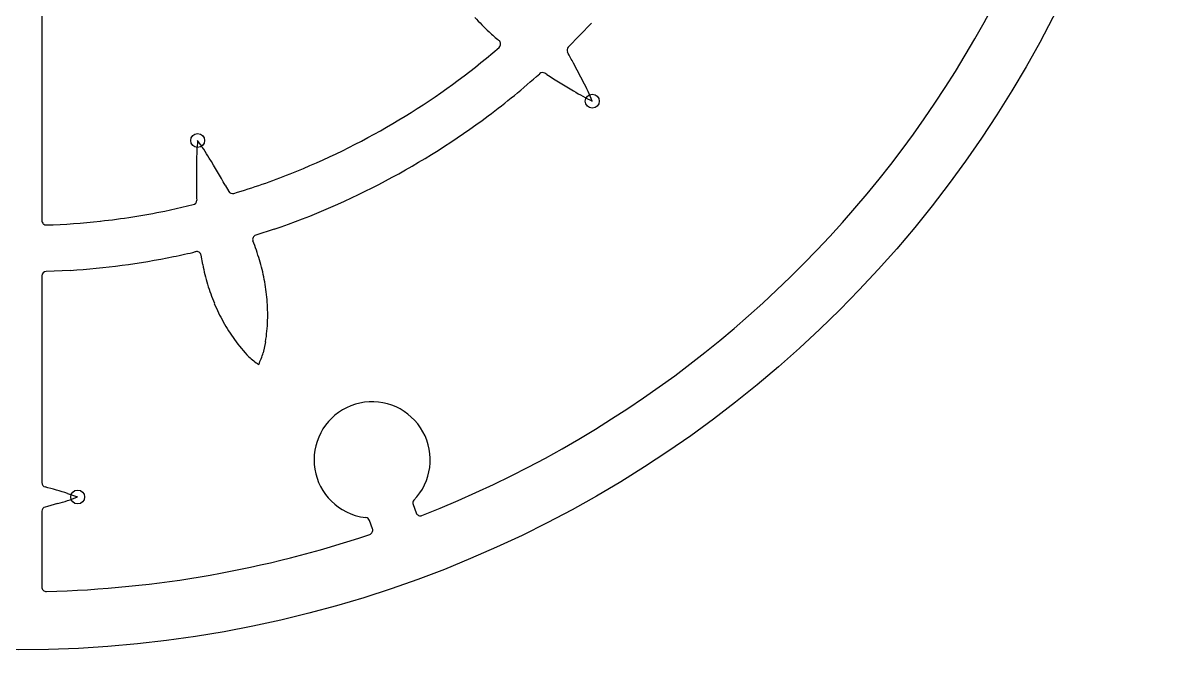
# Model space of a CAD drawing. Header units: millimetres. Extents: x -65 to 65, y -65 to 65.
# Drawn here: x 0.3 to 65, y -65 to -29.9 of the extents above; entities that cross this region are included whole.
import ezdxf

# ---------------------------------------------------------------- set-up
doc = ezdxf.new("R2010")
doc.units = ezdxf.units.MM
for name, color, linetype in [('CUT_INNER', 6, 'Continuous'), ('CUT_OUTER', 1, 'Continuous'), ('ENGRAVE', 7, 'Continuous')]:
    doc.layers.add(name, color=color, linetype=linetype)

msp = doc.modelspace()

# ---------------------------------------------------------------- linework, layer by layer
at = {"layer": 'CUT_INNER'}
for points in [[(1.3, -28.076), (1.3, -40.959)], [(32.066, -29.907), (30.763, -31.245)], [(26.189, -31.867), (26.892, -31.264)], [(29.568, -32.785), (29.462, -32.717)], [(11.566, -38.989), (11.757, -39.327)], [(8.187, -40.427), (9.771, -40.07)], [(14.296, -41.452), (13.271, -41.781)], [(10.304, -43.431), (10.209, -42.904)], [(2.886, -43.753), (1.539, -43.813)], [(1.3, -44.062), (1.3, -55.637)], [(13.821, -47.752), (13.695, -48.363), (13.694, -48.368)], [(2.74, -56.238), (3.296, -56.437), (3.301, -56.44)], [(2.171, -56.808), (1.607, -56.967), (1.484, -57.001)], [(22.08, -56.863), (22.249, -57.328)], [(22.294, -56.428), (22.129, -56.609)], [(1.3, -57.242), (1.3, -61.48)], [(19.806, -58.217), (19.637, -57.753)]]:
    msp.add_lwpolyline(points, dxfattribs=at)
for centre, radius, start, end in [((0, 0), 61.75, 291.44587, 58.53142), ((34.677, -21.379), 12.285, 221.93056, 227.20828), ((33.08, -23.244), 9.832, 226.65245, 230.96171), ((26.729, -31.074), 0.25, 310.67797, 50.49152), ((30.942, -31.419), 0.25, 135.76271, 209.02106), ((3.558, -46.679), 31.099, 27.83492, 29.13047), ((0, 0), 41.248, 291.61787, 309.41448), ((-42.957, -71.677), 83.906, 27.29635, 28.09866), ((1.102, -1.405), 42.063, 306.77096, 311.84844), ((29.327, -32.928), 0.25, 57.41962, 130.67797), ((69.272, 30.369), 74.598, 237.84301, 239.19328), ((22.92, -37.931), 9.89, 21.69898, 28.58346), ((36.34, -25.311), 9.911, 237.85629, 244.73379), ((0.001, -0.002), 43.846, 289.02781, 306.82541), ((19.852, -37.562), 9.892, 173.73397, 180.61699), ((2.081, -42.413), 9.909, 29.88987, 36.76865), ((-53.118, -76.149), 74.598, 29.87691, 31.22718), ((93.86, -38.649), 83.906, 179.33025, 180.13256), ((53.224, -38.828), 43.269, 180.02024, 181.3158), ((1.279, -3.45), 37.569, 286.66099, 291.74236), ((11.974, -39.204), 0.25, 209.45352, 287.79661), ((9.717, -39.826), 0.25, 282.71186, 1.05496), ((0, 0), 41.248, 276.36364, 281.44838), ((1.55, -40.959), 0.25, 180, 272.54237), ((0.637, -7.143), 34.079, 271.55466, 276.63109), ((13.348, -42.019), 0.25, 107.79661, 200.352), ((3.154, -15.517), 28.013, 281.35113, 283.95172), ((9.963, -42.948), 0.25, 10.15647, 102.71186), ((0.851, -46.943), 13.182, 16.69167, 21.52839), ((0.002, -0.014), 43.834, 273.7728, 281.40244), ((2.503, -46.449), 11.457, 11.03817, 16.69706), ((1.55, -44.062), 0.25, 92.54237, 180), ((22.362, -41.034), 12.295, 191.24381, 196.51316), ((21.012, -41.43), 10.887, 196.53348, 202.50025), ((3.436, -46.263), 10.506, 4.79693, 11.01681), ((20.449, -41.66), 10.28, 202.51899, 208.92898), ((3.819, -46.229), 10.122, 358.19447, 4.78691), ((4.551, -46.262), 9.389, 350.87127, 358.25555), ((20.133, -41.836), 9.917, 208.91908, 215.75394), ((18.644, -42.946), 8.06, 215.53774, 224.42206), ((5.825, -45.683), 8.315, 336.31936, 341.16373), ((17.557, -43.228), 7.109, 228.93357, 234.60029), ((19.786, -54.361), 3.25, 320.51693, 253.01693), ((1.55, -55.637), 0.25, 180, 254.67734), ((-12.608, -107.495), 53.506, 73.33091, 74.73013), ((-0.33, -47.23), 9.899, 284.63387, 291.51943), ((22.315, -56.777), 0.25, 137.8125, 200), ((1.55, -57.242), 0.25, 105.32538, 180), ((19.759, -54.469), 3.138, 252.91717, 264.15057), ((19.402, -57.839), 0.25, 20, 81.5625), ((22.484, -57.243), 0.25, 200.00204, 291.89216), ((19.571, -58.303), 0.25, 288.45703, 20), ((0.002, -0.014), 61.736, 271.44312, 288.55757), ((1.55, -61.48), 0.25, 180, 271.58203)]:
    msp.add_arc(centre, radius, start, end, dxfattribs=at)
at = {"layer": 'CUT_OUTER'}
msp.add_circle((0, 0), 65, dxfattribs=at)
at = {"layer": 'ENGRAVE'}
for centre in [(32.11, -34.274), (10.019, -36.481), (3.302, -56.439)]:
    msp.add_circle(centre, 0.39, dxfattribs=at)

doc.saveas('drawing.dxf')
